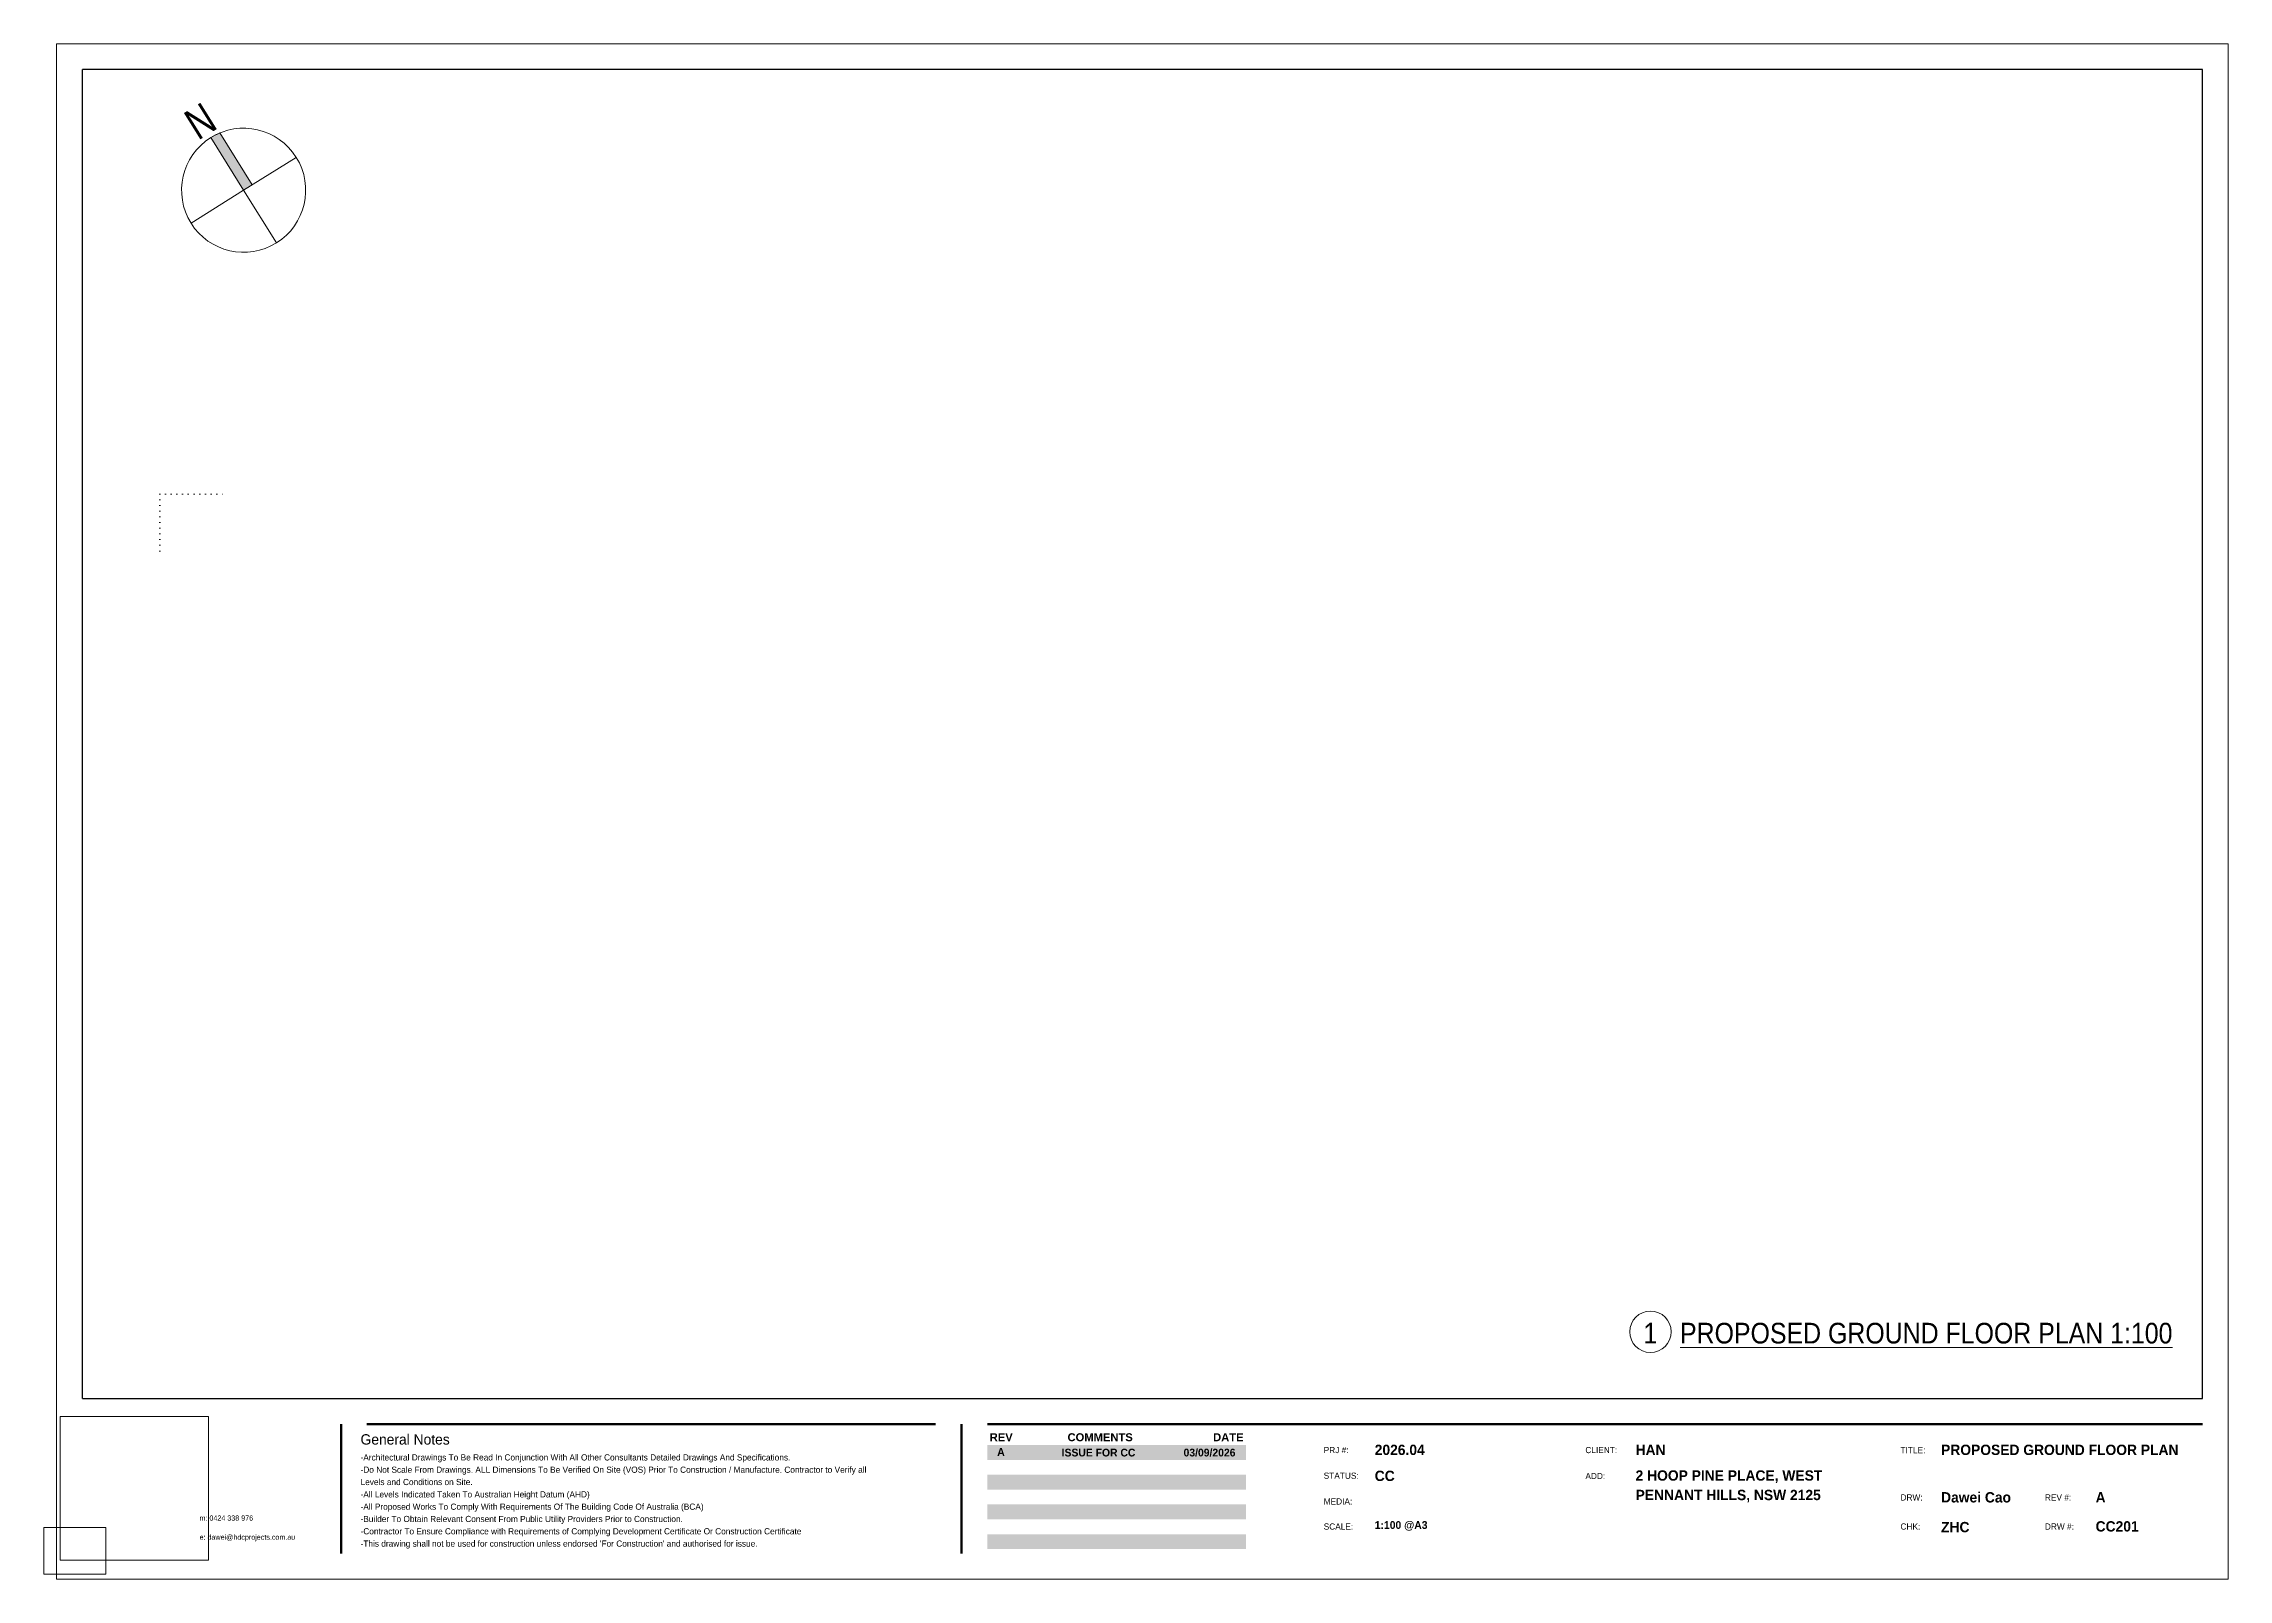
# Paper-space layout 'Layout1' of a CAD drawing. Header units: millimetres. Extents: x 0 to 422, y -1 to 296.
import ezdxf

# ---------------------------------------------------------------- set-up
doc = ezdxf.new("R2010")
doc.units = ezdxf.units.MM
doc.linetypes.add('Dot - Tight', pattern=[1, 0, -1])
for name, color, linetype, lineweight in [('A-ANNO-NOTE', 131, 'Continuous', 9), ('A-DETL-MBND', 5, 'Dot - Tight', 9), ('A-DETL-THIN', 151, 'Continuous', 9), ('G-ANNO-SCHD', 231, 'Continuous', 9), ('G-ANNO-TEXT', 231, 'Continuous', 9), ('G-ANNO-TTLB', 6, 'Continuous', 9), ('G-ANNO-TTLB-MEDM', 33, 'Continuous', 25), ('G-ANNO-TTLB-WIDE', 214, 'Continuous', 50)]:
    doc.layers.add(name, color=color, linetype=linetype, lineweight=lineweight)
doc.styles.add('Arial_B_1', font='arialbd.ttf', dxfattribs={"height": 1.547619})
doc.styles.add('Avenir Light_2', font='', dxfattribs={"height": 1.2})
doc.styles.add('Avenir_3', font='', dxfattribs={"height": 2})
doc.styles.add('Avenir_4', font='', dxfattribs={"height": 1})
doc.styles.add('Avenir_5', font='', dxfattribs={"width": 0.9, "height": 4})
doc.styles.add('Avenir_B_3', font='', dxfattribs={"height": 1.5})
doc.styles.add('Avenir_B_4', font='', dxfattribs={"height": 2})
doc.styles.add('Microsoft Sans Serif', font='micross.ttf', dxfattribs={"width": 0.8, "height": 6})
doc.styles.get('Avenir Light_2').set_extended_font_data('Avenir Light')
doc.styles.get('Avenir_3').set_extended_font_data('Avenir')
doc.styles.get('Avenir_4').set_extended_font_data('Avenir')
doc.styles.get('Avenir_5').set_extended_font_data('Avenir')
doc.styles.get('Avenir_B_3').set_extended_font_data('Avenir', bold=True)
doc.styles.get('Avenir_B_4').set_extended_font_data('Avenir', bold=True)
picture_1 = doc.add_image_def('image1.jpg', size_in_pixel=(1557, 1506))

# ---------------------------------------------------------------- blocks, each defined once
blk = doc.blocks.new('A3 HRZT ARCHITECTS TITLE BLOCK NEW - A3 HRZT ARCHITECTS TITLE BLOCK NEW -2145555-PROPOSED GROUND FLOOR PLAN')
at = {"layer": 'G-ANNO-TTLB'}
h = blk.add_hatch(color=256, dxfattribs=at)
h.paths.add_polyline_path([(232.5, 24.97), (232.5, 22.09), (182.5, 22.09), (182.5, 24.97)])
h.paths.add_polyline_path([(232.5, 7.72), (232.5, 4.84), (182.5, 4.84), (182.5, 7.72)])
h.paths.add_polyline_path([(232.5, 13.47), (232.5, 10.59), (182.5, 10.59), (182.5, 13.47)])
h.paths.add_polyline_path([(232.5, 19.22), (232.5, 16.34), (182.5, 16.34), (182.5, 19.22)])
for p, q in [((2.5, 296), (2.5, -1)), ((422.5, 296), (2.5, 296)), ((422.5, -1), (422.5, 296)), ((2.5, -1), (422.5, -1))]:
    blk.add_line(p, q, dxfattribs=at)
at = {"layer": 'G-ANNO-TTLB-MEDM'}
for p, q in [((7.5, 34), (7.5, 291)), ((417.5, 291), (7.5, 291)), ((417.5, 34), (417.5, 291)), ((7.5, 34), (417.5, 34))]:
    blk.add_line(p, q, dxfattribs=at)
at = {"layer": 'G-ANNO-TTLB-WIDE'}
for p, q in [((57.5, 4), (57.5, 29)), ((62.5, 29), (172.5, 29)), ((177.5, 4), (177.5, 29)), ((182.5, 29), (417.5, 29))]:
    blk.add_line(p, q, dxfattribs=at)
at = {"layer": 'G-ANNO-TTLB', "attachment_point": 1}
for s, insert, char_height, width, style in [('General Notes', (61.28, 27.06), 2, 22.4473, 'Avenir_3'), ('-Architectural Drawings To Be Read In Conjunction With All Other Consultants Detailed Drawings And Specifications.', (61.28, 23.18), 1.2, 112.2362, 'Avenir Light_2'), ('\\fAvenir|b1|i0|c134|p34|;A', (184.41, 24.38), 1.5, 1.9241, 'Avenir_B_3'), ('PRJ #:', (247.55, 24.6), 1.2, 5.8523, 'Avenir Light_2'), ('CLIENT:', (298.16, 24.6), 1.2, 8.0169, 'Avenir Light_2'), ('TITLE:', (359.1, 24.58), 1.2, 6.0928, 'Avenir Light_2'), ('-Do Not Scale From Drawings. ALL Dimensions To Be Verified On Site (VOS) Prior To Construction / Manufacture. Contractor to Verify all ', (61.28, 20.8), 1.2, 131.5569, 'Avenir Light_2'), ('Levels and Conditions on Site.', (61.28, 18.42), 1.2, 29.1013, 'Avenir Light_2'), ('STATUS:', (247.55, 19.64), 1.2, 8.4979, 'Avenir Light_2'), ('ADD:', (298.16, 19.58), 1.2, 5.2911, 'Avenir Light_2'), ('-All Levels Indicated Taken To Australian Height Datum (AHD)', (61.28, 16.03), 1.2, 59.6456, 'Avenir Light_2'), ('-All Proposed Works To Comply With Requirements Of The Building Code Of Australia (BCA) ', (61.28, 13.65), 1.2, 90.27, 'Avenir Light_2'), ('MEDIA: ', (247.55, 14.66), 1.2, 8.0169, 'Avenir Light_2'), ('DRW:', (359.1, 15.43), 1.2, 5.4515, 'Avenir Light_2'), ('REV #:', (387.03, 15.43), 1.2, 6.0928, 'Avenir Light_2'), ('m: 0424 338 976', (30.14, 11.35), 1, 12.9873, 'Avenir_4'), ('-Builder To Obtain Relevant Consent From Public Utility Providers Prior to Construction. ', (61.28, 11.27), 1.2, 84.6582, 'Avenir Light_2'), ('-Contractor To Ensure Compliance with Requirements of Complying Development Certificate Or Construction Certificate', (61.28, 8.89), 1.2, 116.0844, 'Avenir Light_2'), ('SCALE: ', (247.55, 9.81), 1.2, 7.7764, 'Avenir Light_2'), ('CHK:', (359.1, 9.81), 1.2, 5.0506, 'Avenir Light_2'), ('DRW #:', (387.03, 9.81), 1.2, 7.135, 'Avenir Light_2'), ('e: dawei@hdcprojects.com.au', (30.14, 7.65), 1, 22.6878, 'Avenir_4'), ("-This drawing shall not be used for construction unless endorsed 'For Construction' and authorised for issue.", (61.28, 6.51), 1.2, 104.059, 'Avenir Light_2')]:
    blk.add_mtext(s, dxfattribs=dict(at, insert=insert, char_height=char_height, width=width, style=style))
at = {"layer": 'G-ANNO-TTLB'}
image = blk.add_image(picture_1, insert=(3.17, 2.72), size_in_units=(28.7, 27.76), dxfattribs=at)
image.dxf.flags = 7
blk = doc.blocks.new('True North - 填充-1758072-PROPOSED GROUND FLOOR PLAN')
at = {"layer": 'A-ANNO-NOTE'}
h = blk.add_hatch(color=256, dxfattribs=at)
edge = h.paths.add_edge_path()
edge.add_arc((0, 0), 12, 80.5557, 90, ccw=False)
edge.add_line((1.97, 11.84), (1.97, 0))
edge.add_line((1.97, 0), (0, 0))
edge.add_line((0, 0), (0, 12))
for p, q in [((0, 12), (0, 0)), ((1.97, 0), (1.97, 11.84)), ((0, 0), (-12, 0)), ((0, 0), (12, 0)), ((0, 0), (0, -12)), ((0, 0), (1.97, 0))]:
    blk.add_line(p, q, dxfattribs=at)
for start, end in [(360, 180), (80.5557, 90), (180, 360)]:
    blk.add_arc((0, 0), 12, start, end, dxfattribs=at)
at = {"layer": 'A-ANNO-NOTE', "insert": (-2.43, 18.79), "char_height": 6, "width": 5.9004, "attachment_point": 1, "style": 'Microsoft Sans Serif'}
blk.add_mtext('\\fMicrosoft Sans Serif|b0|i0|c134|p34|;\\W.8;N', dxfattribs=at)

psp = doc.layouts.get("Layout1")

# ---------------------------------------------------------------- linework, layer by layer
at = {"layer": 'A-DETL-MBND', "lineweight": 18}
for p, q in [((22.47, 197.88), (22.47, 208.9)), ((22.47, 208.9), (34.65, 208.9))]:
    psp.add_line(p, q, dxfattribs=at)
at = {"layer": 'A-DETL-THIN', "lineweight": 18}
psp.add_circle((310.75, 46.87), 4, dxfattribs=at)

# ---------------------------------------------------------------- block references
at = {"layer": 'A-ANNO-NOTE', "rotation": 31.99999999999972}
psp.add_blockref('True North - 填充-1758072-PROPOSED GROUND FLOOR PLAN', (38.67, 267.65), dxfattribs=at)
at = {"layer": 'G-ANNO-TTLB'}
psp.add_blockref('A3 HRZT ARCHITECTS TITLE BLOCK NEW - A3 HRZT ARCHITECTS TITLE BLOCK NEW -2145555-PROPOSED GROUND FLOOR PLAN', (0, 0), dxfattribs=at)

# ---------------------------------------------------------------- texts
at = {"layer": 'G-ANNO-SCHD', "color": 7, "char_height": 1.548, "line_spacing_factor": 0.941778, "style": 'Arial_B_1'}
for s, insert, width, attachment_point in [('REV', (182.96, 27.25), 5.1603, 1), ('COMMENTS', (204.32, 27.25), 14.673, 2), ('DATE', (232.05, 27.25), 6.7948, 3)]:
    psp.add_mtext(s, dxfattribs=dict(at, insert=insert, width=width, attachment_point=attachment_point))
at = {"layer": 'G-ANNO-TEXT', "color": 7, "char_height": 4, "attachment_point": 1, "style": 'Avenir_5'}
for s, insert, width in [('1   ', (309.38, 48.61), 8.5861), ('\\LPROPOSED GROUND FLOOR PLAN 1:100', (316.46, 48.61), 118.5455)]:
    psp.add_mtext(s, dxfattribs=dict(at, insert=insert, width=width))
at = {"layer": 'G-ANNO-TTLB', "attachment_point": 1}
for s, insert, char_height, width, style in [('ISSUE FOR CC', (196.87, 24.26), 1.5, 18.1983, 'Avenir_B_3'), ('03/09/2026', (220.45, 24.26), 1.5, 14.27, 'Avenir_B_3'), ('2026.04', (257.42, 25.04), 2, 13.0675, 'Avenir_B_4'), ('HAN', (307.87, 25.04), 2, 7.7764, 'Avenir_B_4'), ('PROPOSED GROUND FLOOR PLAN', (366.95, 25.04), 2, 59.2447, 'Avenir_B_4'), ('CC', (257.42, 20.01), 2, 4.9705, 'Avenir_B_4'), ('2 HOOP PINE PLACE, WEST', (307.87, 20.08), 2, 46.6582, 'Avenir_B_4'), ('PENNANT HILLS, NSW 2125', (307.87, 16.31), 2, 46.578, 'Avenir_B_4'), ('Dawei Cao', (366.95, 15.86), 2, 17.557, 'Avenir_B_4'), ('\\fAvenir|b1|i0|c134|p34|;A', (396.84, 15.86), 2, 2.4852, 'Avenir_B_4'), ('1:100 @A3', (257.42, 10.25), 1.5, 13.2278, 'Avenir_B_3'), ('ZHC', (366.95, 10.1), 2, 7.135, 'Avenir_B_4'), ('CC201', (396.84, 10.24), 2, 10.9831, 'Avenir_B_4')]:
    psp.add_mtext(s, dxfattribs=dict(at, insert=insert, char_height=char_height, width=width, style=style))

# ---------------------------------------------------------------- viewports
at = {"layer": '0'}
psp.add_viewport(center=(6, 4.5), size=(12, 9), view_center_point=(6, 4.5), view_height=12, dxfattribs=at)

doc.saveas('drawing.dxf')
